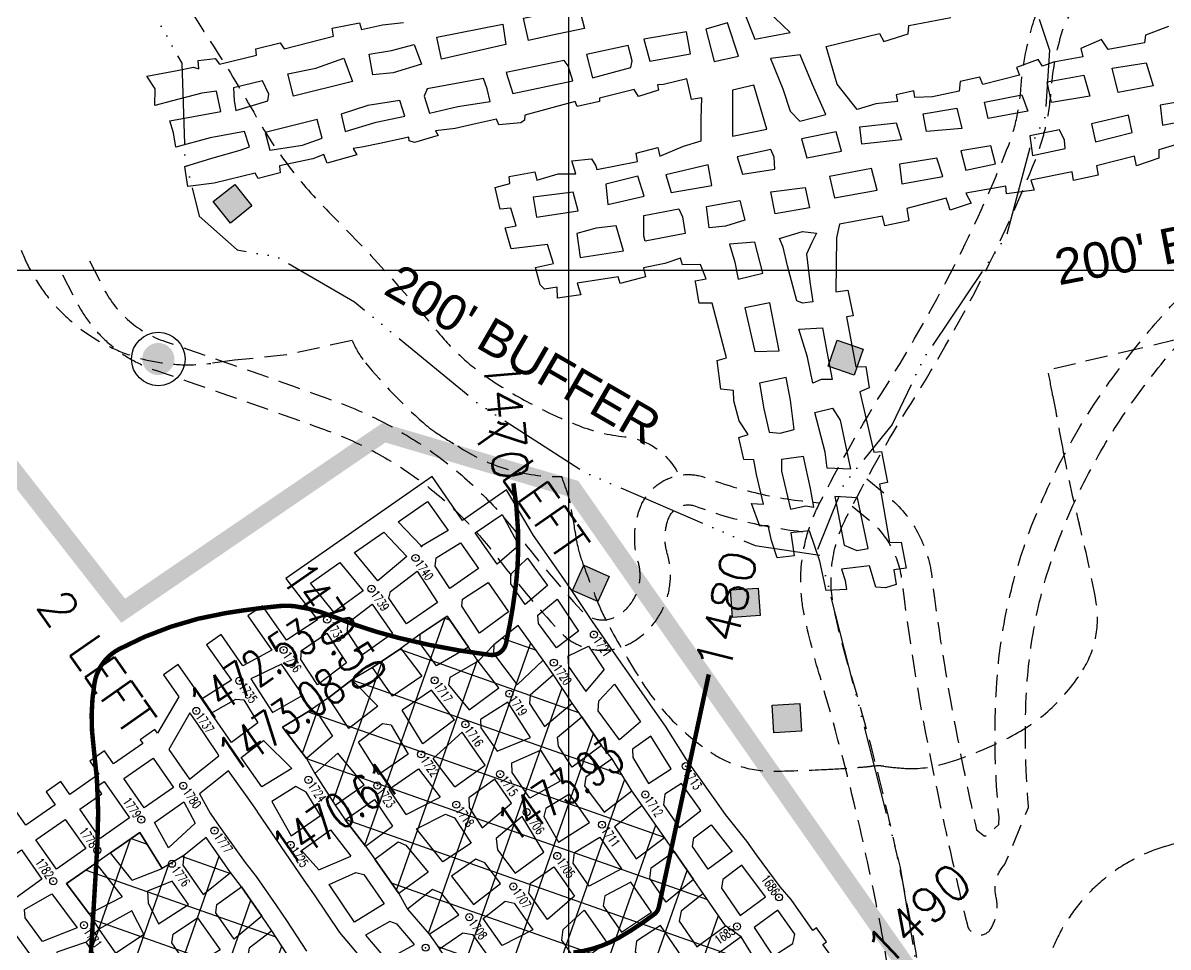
# Model space of a CAD drawing. Header units: inches. Extents: x 10131215 to 10153225, y 3476725 to 3491422.
# Drawn here: x 10143388 to 10144671, y 3483241 to 3484278 of the extents above; entities that cross this region are included whole.
import ezdxf
from ezdxf.enums import TextEntityAlignment as Align

# ---------------------------------------------------------------- set-up
doc = ezdxf.new("R2010")
doc.units = ezdxf.units.IN
doc.header["$LTSCALE"] = 100
doc.header["$MEASUREMENT"] = 0
doc.header["$PDMODE"] = 32
doc.header["$PDSIZE"] = 8
for name, pattern in [('DASHDOT', [1, 0.5, -0.25, 0, -0.25]), ('DASHED2', [0.375, 0.25, -0.125]), ('HIDDEN', [0.375, 0.25, -0.125]), ('STREAM', [1.5, 1, -0.125, 0, -0.125, 0, -0.125, 0, -0.125])]:
    doc.linetypes.add(name, pattern=pattern)
doc.layers.get('0').update_dxf_attribs({"color": 60, "linetype": 'CONTINUOUS'})
for name, color, linetype in [('BOUNDARY-MINE LIMITS', 30, 'DASHDOT'), ('BUFFER ZONE-200', 200, 'HIDDEN'), ('BUILDINGS', 7, 'CONTINUOUS'), ('DRILL HOLES', 170, 'CONTINUOUS'), ('ELEVATIONS-UPEER MASON-CONTOURS', 175, 'CONTINUOUS'), ('ELEVATIONS-UPPER MASON-SPOT', 175, 'CONTINUOUS'), ('GRID COORDINATES-VA SOUTH NAD27', 252, 'CONTINUOUS'), ('MINE WORKINGS-ADJACENT-GREGORY COAL-6690', 251, 'CONTINUOUS'), ('MINE WORKINGS-ADVANCED-SURVEYED', 7, 'CONTINUOUS'), ('MINE WORKINGS-RETREAT AREA', 4, 'CONTINUOUS'), ('PANEL AND MAINS LABELS', 4, 'CONTINUOUS'), ('ROADS', 34, 'DASHED2'), ('SPADS-LABEL', 90, 'CONTINUOUS'), ('SPADS-SYMBOL', 90, 'CONTINUOUS'), ('WATER-SURFACE', 140, 'STREAM')]:
    doc.layers.add(name, color=color, linetype=linetype)
doc.styles.add('BUFFER LABELS', font='ARIAL.TTF', dxfattribs={"height": 40})
doc.styles.add('LEV', font='SIMPLEX.shx', dxfattribs={"width": 0.7, "height": 40})
doc.styles.add('SP', font='SIMPLEX', dxfattribs={"width": 0.75, "height": 12})
doc.styles.get("Standard").update_dxf_attribs({"font": 'simplex.shx'})

# ---------------------------------------------------------------- blocks, each defined once
blk = doc.blocks.new('*X8')
at = {"color": 0}
for p, q in [((782952.7, 181108.1), (783022.7, 181369.2)), ((783022.3, 181368.9), (783027.9, 181367.4)), ((783031.3, 181015.1), (783120.6, 181348.5)), ((783088.3, 181351.2), (783127.2, 181340.8)), ((782974.4, 181330), (783180.1, 181274.9)), ((782991.7, 181060.5), (783062.5, 181324.8)), ((782913.2, 181153.9), (782956.6, 181315.8)), ((783070.4, 180967.7), (783159.6, 181300.8)), ((782923.8, 181291.8), (783234, 181208.7)), ((782875.2, 181205.4), (782890.5, 181262.5)), ((782877.8, 181252.3), (783286.2, 181142.9)), ((783108.1, 180915.3), (783198.4, 181252.4)), ((783148.1, 180871.5), (783237.3, 181204.2)), ((782880.1, 181200), (783340.1, 181076.7)), ((783109.4, 180533.9), (783276, 181155.5)), ((782928.1, 181135.3), (783402.9, 181008.1)), ((783175.3, 180586.7), (783314.9, 181107.6)), ((782643.8, 180921.1), (782690.3, 181094.8)), ((782691, 181095.3), (782709.2, 181090.5)), ((782683, 180681.2), (782790.8, 181083.4)), ((782749.7, 181079.6), (782806.2, 181064.5)), ((782643.8, 180728.1), (782735.3, 181069.5)), ((782985.4, 181068.2), (783430.2, 180949)), ((782643.3, 181056.3), (782861, 180998)), ((783242.5, 180644.1), (783353.9, 181059.8)), ((782623.5, 181038.6), (782624, 181040.5)), ((782737.2, 180690.1), (782830, 181036.6)), ((782655, 181001.5), (782919.3, 180930.6)), ((783043, 181001), (783409.8, 180902.7)), ((782804.5, 180748.4), (782868.7, 180988))]:
    blk.add_line(p, q, dxfattribs=at)
blk = doc.blocks.new('DRILL HOLE')
at = {"layer": 'DRILL HOLES', "const_width": 18}
blk.add_lwpolyline([(-9, 0, 1), (9, 0, 1)], format="xyb", close=True, dxfattribs=at)
at = {"layer": 'DRILL HOLES'}
blk.add_circle((0, 0), 30, dxfattribs=at)

msp = doc.modelspace()

# ---------------------------------------------------------------- linework, layer by layer
at = {"layer": 'BOUNDARY-MINE LIMITS', "const_width": 20}
msp.add_lwpolyline([(10140753, 3479084.4), (10139113.1, 3481748), (10135309.1, 3481748), (10135309.1, 3484078.5), (10136387.9, 3484078.5), (10136387.9, 3486601.2), (10138341.9, 3486601.2), (10138341.9, 3487699.8), (10142188.8, 3487699.8), (10142412.7, 3484892.3), (10142623.9, 3484306.7), (10142796.8, 3484074.3), (10143151.6, 3484065.3), (10143500.4, 3483618.4), (10143792.6, 3483818), (10144004.3, 3483755.4), (10144488.2, 3483062.4), (10144843, 3482463.4), (10144896.6, 3482347.2), (10144953.3, 3482314.4), (10145033.8, 3482290.6), (10145541.6, 3481817.9), (10145505.8, 3481770.2), (10145917.3, 3481350.1)], dxfattribs=at)
at = {"layer": 'BUFFER ZONE-200'}
for points in [[(10145261.8, 3484033.4), (10145231.2, 3484025.7), (10145121.9, 3484005.2), (10145081.5, 3483996.2), (10144965, 3483971), (10144842.7, 3483959.9), (10144800.5, 3483947.2), (10144679.8, 3483922.2), (10144639.9, 3483912.5), (10144567.6, 3483895.4), (10144537, 3483888.1)], [(10143756.9, 3483921.6), (10143683.6, 3483905.2), (10143625.3, 3483899.3), (10143598.6, 3483895.8)], [(10144668, 3483354.2), (10144703.6, 3483365.1), (10144748.5, 3483391.8), (10144811.4, 3483409.9), (10144857.4, 3483418.3), (10144880, 3483424.5), (10144941.1, 3483437.4), (10144959.6, 3483443.3), (10144981.4, 3483448.7)]]:
    msp.add_lwpolyline(points, dxfattribs=at)
for points in [[(10143875.4, 3483803.2, -0.019053), (10143849.8, 3483819, -0.03403), (10143836.5, 3483829.4, -0.038322), (10143772.1, 3483896.5, -0.071633), (10143756.9, 3483921.6, -0.010802)], [(10144537, 3483888.1, -0.000004), (10144542.1, 3483860.3, 0.000011), (10144553, 3483801.7, 0.016501), (10144571.8, 3483715.7, -0.016535), (10144590.6, 3483629.9, -0.185929), (10144576.1, 3483552.3, -0.133728), (10144497.2, 3483478.4, -0.047494), (10144421.1, 3483447, -0.088536), (10144377, 3483441.7, -0.019691), (10144353.1, 3483444, 0.051627), (10144344, 3483444.3, 0.003257), (10144337.4, 3483443.8, -0.001537), (10144323.4, 3483442.7, -0.008241), (10144286.4, 3483440.4, -0.005568), (10144231.6, 3483438.5, -0.154161), (10144158.9, 3483459.7, -0.104438), (10144081.8, 3483538.6, -0.015301), (10144045.8, 3483599.5, -0.031916), (10144031.3, 3483630.2, -0.006852), (10144014.7, 3483673.9, -0.02421), (10144010.8, 3483686.5, -0.031418), (10144006.9, 3483707.1, 0.020105), (10144001.4, 3483739.4, 0.026359), (10143998.8, 3483749.1, 0.01253), (10143991.8, 3483769)]]:
    msp.add_lwpolyline(points, format="xyb", dxfattribs=at)
for centre, start, end in [((10143573, 3484094.2), 200.8906, 277.3452), ((10143987.2, 3483969), 236.0059, 271.33), ((10144726.6, 3483162.9), 107.0327, 191.8132)]:
    msp.add_arc(centre, 200, start, end, dxfattribs=at)
at = {"layer": 'BUILDINGS'}
for points in [[(10143620.6, 3484053.1), (10143601.3, 3484077.3), (10143625.6, 3484096.5), (10143644.8, 3484072.3)], [(10144290.5, 3483892.8), (10144300.6, 3483922), (10144329.9, 3483911.9), (10144319.7, 3483882.6)], [(10144004.1, 3483641.3), (10144016.8, 3483669.5), (10144045.1, 3483656.8), (10144032.4, 3483628.6)], [(10144183.3, 3483610.9), (10144181.2, 3483641.8), (10144212.1, 3483643.9), (10144214.2, 3483613)], [(10144229.7, 3483481.6), (10144227.8, 3483512.5), (10144258.7, 3483514.4), (10144260.6, 3483483.5)]]:
    msp.add_lwpolyline(points, close=True, dxfattribs=at)
for points in [[(10143601.3, 3484077.3), (10143625.6, 3484096.5), (10143620.6, 3484053.1), (10143644.8, 3484072.3)], [(10144300.6, 3483922), (10144329.9, 3483911.9), (10144290.5, 3483892.8), (10144319.7, 3483882.6)], [(10144016.8, 3483669.5), (10144045.1, 3483656.8), (10144004.1, 3483641.3), (10144032.4, 3483628.6)], [(10144181.2, 3483641.8), (10144212.1, 3483643.9), (10144183.3, 3483610.9), (10144214.2, 3483613)], [(10144227.8, 3483512.5), (10144258.7, 3483514.4), (10144229.7, 3483481.6), (10144260.6, 3483483.5)]]:
    msp.add_solid(points, dxfattribs=at)
at = {"layer": 'ELEVATIONS-UPEER MASON-CONTOURS', "const_width": 5}
for points in [[(10135978.9, 3483263.2, 0), (10135880.2, 3483248.3, 0.000547)], [(10136147.8, 3483288.5, 0.000001), (10135988.5, 3483264.7, 0.000023)], [(10143457.6, 3483127.8, 0.001607), (10143471.5, 3483355.8, 0.047962), (10143467.2, 3483466.4, -0.075136), (10143468.3, 3483537.3, -0.232644), (10143495.7, 3483575.3, -0.082445), (10143615.4, 3483615.8, -0.016256), (10143675.8, 3483623.7, -0.057916), (10143693, 3483623.4, -0.062705), (10143734.9, 3483612.2, 0.034691), (10143809.1, 3483588, 0.031032), (10143911.7, 3483568.9, 0.239972), (10143925.1, 3483573.7, 0.135419), (10143929.6, 3483582.3, 0.021266), (10143939.9, 3483642.1, 0.024719), (10143943, 3483682.4, 0.048187), (10143937.7, 3483761.3)], [(10144005, 3483235.1, 0.100909), (10144056.4, 3483252, 0.033948), (10144095.7, 3483278.2, 0.178084), (10144100.7, 3483286), (10144128.7, 3483416.5), (10144156.7, 3483547)]]:
    msp.add_lwpolyline(points, format="xyb", dxfattribs=at)
at = {"layer": 'GRID COORDINATES-VA SOUTH NAD27'}
for p, q in [((10144000, 3476730), (10144000, 3490730)), ((10153220, 3484000), (10131220, 3484000))]:
    msp.add_line(p, q, dxfattribs=at)
at = {"layer": 'MINE WORKINGS-ADJACENT-GREGORY COAL-6690', "flags": 128}
for points in [[(10144011.1, 3484295.6), (10144017.3, 3484271.3), (10143979.9, 3484263.5), (10143954.7, 3484257.8), (10143949.1, 3484282.8)], [(10144197.5, 3484286.7), (10144208.5, 3484259.3), (10144247.9, 3484266.8), (10144222, 3484291.6)], [(10143925.8, 3484276), (10143929.1, 3484253.3), (10143857, 3484236.9), (10143851.9, 3484261.7)], [(10144084.1, 3484259.2), (10144090.7, 3484234.7), (10144136.4, 3484242.9), (10144131.9, 3484267.5)], [(10144153.4, 3484270.6), (10144162.9, 3484234.2), (10144190.1, 3484240.3), (10144177.6, 3484277.6)], [(10143826.5, 3484253.3), (10143834.6, 3484231.4), (10143803, 3484221.5), (10143780.2, 3484219.3), (10143776, 3484242.4), (10143801.2, 3484246.8)], [(10144019.6, 3484242.3), (10144026.3, 3484216.1), (10144069.4, 3484227.5), (10144070.7, 3484234.9), (10144066.2, 3484252.3)], [(10144225.8, 3484237.5), (10144239.8, 3484203.6), (10144247.9, 3484178.6), (10144258.8, 3484167.3), (10144287.8, 3484174.7), (10144273, 3484208.6), (10144259.3, 3484241.7)], [(10143747.7, 3484237.9), (10143757.4, 3484211.7), (10143691.3, 3484195.3), (10143685, 3484220.3), (10143716.2, 3484227)], [(10143929.7, 3484221.8), (10143937.3, 3484198.3), (10144004.4, 3484212.8), (10143999.1, 3484229.4), (10143994.6, 3484235.4)], [(10144646.9, 3484232.9), (10144654.6, 3484207.1), (10144615.7, 3484199.6), (10144608.8, 3484226.7)], [(10144576.9, 3484219.1), (10144583.7, 3484195.4), (10144540.7, 3484188.3), (10144535.8, 3484211.5)], [(10143623.9, 3484204.9), (10143624.9, 3484190.2), (10143626.7, 3484179.3), (10143662.4, 3484190.1), (10143663.5, 3484197.6), (10143656.5, 3484212.8)], [(10143841, 3484203.7), (10143837.8, 3484195.5), (10143843.9, 3484176.5), (10143875.5, 3484183.8), (10143911.8, 3484189.4), (10143908.3, 3484203.7), (10143904.1, 3484215.1)], [(10144183.3, 3484202.1), (10144183.2, 3484150.6), (10144221.8, 3484158.3), (10144207.4, 3484207.7)], [(10143744.7, 3484175.3), (10143749.1, 3484155.9), (10143784.1, 3484166.3), (10143816.2, 3484173.1), (10143810.6, 3484190.4), (10143774.5, 3484184.9)], [(10144507.6, 3484197.1), (10144514.2, 3484178.5), (10144469.8, 3484170.3), (10144465.6, 3484188.6)], [(10144662.7, 3484185.4), (10144665.2, 3484162.9), (10144707.8, 3484171.5), (10144703.4, 3484192.4)], [(10144434.6, 3484181.9), (10144440.4, 3484159.2), (10144400.7, 3484155.9), (10144397.1, 3484175.6)], [(10143659.5, 3484154.7), (10143664.7, 3484135), (10143701.5, 3484140.6), (10143723.5, 3484148.2), (10143717.8, 3484169.1)], [(10144366.7, 3484165.7), (10144372.8, 3484146.6), (10144328.2, 3484141.6), (10144325.9, 3484161.1)], [(10144585.7, 3484164.4), (10144590.2, 3484144.4), (10144631.1, 3484154.5), (10144627.1, 3484174.2)], [(10144260.7, 3484147.4), (10144266.6, 3484126.3), (10144305.5, 3484133.8), (10144299.5, 3484155.6)], [(10144516.4, 3484150.8), (10144519.5, 3484128.8), (10144556.1, 3484136.9), (10144555.3, 3484146.2), (10144549.9, 3484157.8)], [(10144439.3, 3484134.1), (10144444.8, 3484112.6), (10144477.9, 3484119.5), (10144472.9, 3484139.8)], [(10144188.6, 3484127.3), (10144194.5, 3484107.9), (10144230.7, 3484113.6), (10144230.1, 3484126.9), (10144226.3, 3484135.7)], [(10144370.5, 3484119), (10144373.1, 3484097.1), (10144419, 3484105.3), (10144412.3, 3484126)], [(10144108.5, 3484107.4), (10144114.7, 3484087.3), (10144160.3, 3484095.4), (10144156, 3484118.5)], [(10144339.2, 3484114.4), (10144292, 3484105.2), (10144297.6, 3484081.3), (10144345.4, 3484090.2)], [(10144041.2, 3484096.9), (10144043.5, 3484074.1), (10144084.2, 3484083.4), (10144077.1, 3484105.6)], [(10143959.9, 3484082.3), (10143963.6, 3484059.7), (10144010.5, 3484066.8), (10144004.6, 3484087.7)], [(10144264.9, 3484093), (10144269.5, 3484070.2), (10144231.1, 3484063.6), (10144226.3, 3484088.3)], [(10144191.5, 3484078.6), (10144197.1, 3484056.3), (10144175.5, 3484049.5), (10144157.1, 3484047.9), (10144154.3, 3484071.6)], [(10144123.1, 3484069.2), (10144127.3, 3484060), (10144130.1, 3484041.4), (10144085.5, 3484032.9), (10144084.1, 3484038.5), (10144084.1, 3484061.8)], [(10144008.8, 3484041.3), (10144012.7, 3484014.4), (10144061.2, 3484022), (10144053, 3484050.2), (10144030.4, 3484047.5)], [(10144273.5, 3483964.7), (10144261.7, 3483963.2), (10144255.4, 3483966), (10144245.1, 3484005.2), (10144240.2, 3484026.1), (10144235.8, 3484036), (10144261.8, 3484043.5), (10144277.4, 3484041.7), (10144272.4, 3484031.3), (10144266.4, 3484018.3), (10144270, 3483987.4)], [(10144180, 3484029.5), (10144186, 3484009.2), (10144189.6, 3483990.2), (10144217.2, 3483996.9), (10144208.5, 3484031.8)], [(10144225.2, 3483963.8), (10144197.2, 3483958.1), (10144208.5, 3483909.3), (10144235.6, 3483909.8)], [(10144295, 3483877.9), (10144282.5, 3483877.7), (10144273.2, 3483873.6), (10144267.3, 3483902.9), (10144257.7, 3483934.1), (10144284, 3483935.6), (10144289, 3483909)], [(10144243.6, 3483879.9), (10144213.7, 3483873.7), (10144218.5, 3483845), (10144224.4, 3483818.6), (10144236.9, 3483817.6), (10144252.6, 3483821.5), (10144248.3, 3483854.6)], [(10144315.6, 3483777.2), (10144289.5, 3483778.2), (10144287, 3483796.2), (10144275.6, 3483840.6), (10144295.5, 3483845.6), (10144303.8, 3483832.3)], [(10144262.9, 3483791.4), (10144238.2, 3483787.9), (10144238.3, 3483774.9), (10144248.4, 3483732.3), (10144265.4, 3483736.1), (10144274.4, 3483734.4), (10144270.8, 3483755.5)], [(10144298.1, 3483746.7), (10144308.4, 3483691.8), (10144322.5, 3483686.1), (10144335.4, 3483688.1), (10144328.8, 3483719.8), (10144323.5, 3483744.9)]]:
    msp.add_lwpolyline(points, close=True, dxfattribs=at)
for points in [[(10144672, 3484273.6), (10144646.2, 3484264), (10144645.2, 3484255.4), (10144604.4, 3484247.9), (10144596.9, 3484258.9), (10144573.8, 3484249), (10144576.1, 3484239.5), (10144543.1, 3484233.6), (10144530.8, 3484228.9), (10144525.8, 3484236.6), (10144501.6, 3484227.7), (10144504.9, 3484218.8), (10144463.9, 3484208.6), (10144460.6, 3484216.7), (10144438.6, 3484212), (10144437.3, 3484200.9), (10144407.3, 3484194.8), (10144387.7, 3484193.9), (10144386.4, 3484201.3), (10144366.8, 3484197), (10144368.1, 3484189.4), (10144344, 3484187), (10144323.2, 3484180.3), (10144300.6, 3484209), (10144288.4, 3484251.2), (10144348.2, 3484265.8), (10144352.9, 3484256.9), (10144380, 3484265.4), (10144381, 3484274.7), (10144428.1, 3484283.5)], [(10144679.8, 3484141), (10144661.1, 3484135.2), (10144661.1, 3484125.9), (10144636, 3484117.3), (10144633.9, 3484128.3), (10144591.2, 3484117.3), (10144593.3, 3484107), (10144565.4, 3484100.9), (10144564.1, 3484110.6), (10144517.8, 3484101.4), (10144521.4, 3484089.9), (10144490.5, 3484085.9), (10144489.8, 3484094.6), (10144444.9, 3484086.6), (10144450.9, 3484075.5), (10144427.4, 3484067.7), (10144424.7, 3484075.9), (10144422.7, 3484081.2), (10144378.6, 3484069.6), (10144381.1, 3484055.5), (10144354.2, 3484050.2), (10144351.3, 3484060.8), (10144303.2, 3484051.8), (10144299.7, 3484036.4), (10144299.3, 3483975.9), (10144312.6, 3483977.9), (10144318.4, 3483949.2), (10144311.1, 3483947.9), (10144321.6, 3483892), (10144332.8, 3483892.3), (10144336.4, 3483868.4), (10144326.2, 3483863.9), (10144341.6, 3483796.2), (10144350.2, 3483797), (10144356.9, 3483762.1), (10144348.2, 3483760.2), (10144359.3, 3483695), (10144372.3, 3483695.3), (10144377.9, 3483666.1), (10144364, 3483664.3), (10144366.6, 3483647.7), (10144354.8, 3483644.1), (10144343.8, 3483644.9), (10144336.9, 3483668.6), (10144305.6, 3483665.1), (10144309.5, 3483652.3), (10144310.9, 3483642.3), (10144288.2, 3483641.3), (10144281.3, 3483674), (10144269.6, 3483707.9), (10144248.8, 3483705.6), (10144252.5, 3483680.1), (10144233.4, 3483677.9), (10144227.1, 3483697.2), (10144223.3, 3483713.9), (10144213.9, 3483713.2), (10144204.7, 3483738.6), (10144218, 3483738.1), (10144210.3, 3483771.2), (10144207.2, 3483787.6), (10144195.9, 3483787.9), (10144190.3, 3483812.8), (10144200.9, 3483815.9), (10144190.7, 3483831.2), (10144184.7, 3483853.7), (10144184.3, 3483865.5), (10144170.4, 3483866.9), (10144166, 3483898.9), (10144176.7, 3483902.2), (10144160.7, 3483963.4), (10144145.9, 3483963.4), (10144142.3, 3483985.2), (10144141.6, 3483988.3), (10144153.7, 3483990.5), (10144147.4, 3484006.7), (10144127.3, 3484006.4), (10144125.1, 3484013.6), (10144107.6, 3484007.7), (10144083.4, 3484003.1), (10144085.9, 3483992.8), (10144057.3, 3483985.2), (10144055.3, 3483992.7), (10144009.3, 3483985.6), (10144013.5, 3483972.5), (10143987.2, 3483969), (10143986.9, 3483981.4), (10143972.5, 3483978.9), (10143967.9, 3483983.7), (10143962.6, 3484003.3), (10143982.7, 3484007.8), (10143975.9, 3484029.2), (10143935.1, 3484024.4), (10143928.4, 3484047.7), (10143941, 3484049.9), (10143935, 3484069.9), (10143922.8, 3484068.6), (10143917.3, 3484093), (10143933.9, 3484097.5), (10143933.1, 3484105.4), (10143961.8, 3484110.6), (10143964.2, 3484101.4), (10143987.9, 3484108.5), (10144007.6, 3484108.4), (10144003.4, 3484123.1), (10144025.4, 3484125.2), (10144030.2, 3484117.4), (10144031.4, 3484113.1), (10144076.9, 3484122), (10144075.5, 3484131.6), (10144099.7, 3484137.7), (10144102, 3484128.2), (10144128.3, 3484139.5), (10144148.1, 3484145.2), (10144148.2, 3484170), (10144149, 3484193.4), (10144137.5, 3484191.7), (10144132, 3484214.7), (10144106.1, 3484208.6), (10144099.4, 3484208), (10144100.3, 3484202.3), (10144078.1, 3484195.1), (10144073, 3484202.8), (10144034.2, 3484193.2), (10144034.4, 3484189.5), (10144009.2, 3484183.9), (10144007.1, 3484189.6), (10143950.5, 3484174.1), (10143950.2, 3484168.7), (10143946.2, 3484165.5), (10143921.5, 3484163.3), (10143919, 3484169.7), (10143892.1, 3484163.6), (10143872.4, 3484159), (10143850.6, 3484156.6), (10143853.3, 3484151.5), (10143826.8, 3484143.4), (10143820.9, 3484145.5), (10143820.4, 3484149.4), (10143788, 3484142.3), (10143767.8, 3484138.1), (10143758.2, 3484136.6), (10143762.4, 3484129.5), (10143729, 3484120.2), (10143725.3, 3484130), (10143713.1, 3484125), (10143675.5, 3484117.4), (10143676.2, 3484109.6), (10143651.6, 3484103), (10143648.2, 3484109.1), (10143602.5, 3484098), (10143573, 3484094.2), (10143570.5, 3484108.7), (10143569.6, 3484116.7), (10143599.8, 3484126), (10143631.7, 3484135), (10143642, 3484138.7), (10143636.5, 3484155.7), (10143597.9, 3484148.6), (10143559.4, 3484138.2), (10143557, 3484154.2), (10143552.9, 3484167.9), (10143609.9, 3484178.4), (10143604.9, 3484200.9), (10143588.5, 3484198.8), (10143555.8, 3484190.2), (10143535.9, 3484184.9), (10143536.3, 3484203.7), (10143527, 3484217.7), (10143560.8, 3484224.2), (10143579.2, 3484227.9), (10143585.3, 3484226.1), (10143584.4, 3484235.5), (10143603.5, 3484237.5), (10143608.2, 3484231.3), (10143649.9, 3484241.5), (10143649.2, 3484248.5), (10143676.4, 3484255.3), (10143681, 3484248.5), (10143736.2, 3484262.7), (10143734.7, 3484271.6), (10143765.4, 3484277.8), (10143767.5, 3484270.1), (10143791.1, 3484275.6), (10143814.7, 3484278.2)]]:
    msp.add_lwpolyline(points, dxfattribs=at)
at = {"layer": 'MINE WORKINGS-ADVANCED-SURVEYED', "flags": 128}
for points in [[(10143960.2, 3483702.9), (10143930.1, 3483754), (10143880.9, 3483719.7), (10143846.6, 3483768.9), (10143682.6, 3483654.5), (10143718.3, 3483608.1)], [(10143894.8, 3483705.9), (10143925.2, 3483726.2), (10143943.8, 3483691.4)], [(10143785.9, 3483652), (10143759.6, 3483683.8), (10143792.4, 3483706.7), (10143818.4, 3483679.4)], [(10143943.8, 3483691.4), (10143919.4, 3483670.6), (10143894.8, 3483705.9)], [(10144026.3, 3483606.4), (10144002.5, 3483642.2), (10143991.6, 3483657.8), (10143969.9, 3483688.9), (10143960.2, 3483702.9)], [(10143818.4, 3483679.4), (10143785.9, 3483652)], [(10143736.4, 3483617), (10143710.4, 3483649.5), (10143743.2, 3483672.4), (10143769.4, 3483640.7)], [(10143769.4, 3483640.7), (10143736.4, 3483617)], [(10143683.5, 3483585.5), (10143656.5, 3483624.1), (10143640.1, 3483612.7), (10143667, 3483574.1)], [(10143718.3, 3483608.1), (10143683.5, 3483585.5)], [(10144056, 3483563.7), (10144026.3, 3483606.4)], [(10143634.7, 3483556.8), (10143610.2, 3483591.8), (10143593.8, 3483580.3), (10143621.7, 3483540.4)], [(10143667, 3483574.1), (10143634.7, 3483556.8)], [(10143998.7, 3483567.5), (10144021.9, 3483578.8), (10144039.6, 3483552.3)], [(10143998.7, 3483567.5), (10143999.4, 3483555.9), (10144018.8, 3483528), (10144039.6, 3483552.3)], [(10144309.4, 3483209.6), (10144284.4, 3483244.3), (10144288.5, 3483247.2), (10144277.6, 3483262.8), (10144273.5, 3483259.9), (10144249.1, 3483294.5), (10144236.7, 3483309), (10144210.2, 3483344.6), (10144199.2, 3483360.1), (10144175.6, 3483389.9), (10144164, 3483406.2), (10144142.6, 3483436.4), (10144131, 3483452.7), (10144108.1, 3483489.1), (10144096.7, 3483505.5), (10144067.5, 3483547.3), (10144056, 3483563.7)], [(10143588.9, 3483519.5), (10143561.9, 3483558.1), (10143545.5, 3483546.7), (10143562.7, 3483522), (10143538.9, 3483481), (10143536, 3483485.1), (10143519.6, 3483473.7), (10143522.5, 3483469.6), (10143489.7, 3483446.7), (10143479.5, 3483461.3), (10143463.1, 3483449.8), (10143473.3, 3483435.3), (10143440.5, 3483412.4), (10143430.4, 3483426.8), (10143414, 3483415.3), (10143424.1, 3483400.9), (10143391.3, 3483378), (10143370.4, 3483407.9)], [(10143621.7, 3483540.4), (10143588.9, 3483519.5)], [(10143871.9, 3483496), (10143846, 3483529.5), (10143813.1, 3483507.1)], [(10143575.3, 3483504), (10143551.5, 3483462.9), (10143574.8, 3483429.6), (10143607.8, 3483455.8)], [(10143607.8, 3483455.8), (10143605.6, 3483459.2), (10143583.4, 3483492.4), (10143575.3, 3483504)], [(10143871.9, 3483496), (10143836.3, 3483469.1), (10143813.1, 3483507.1)], [(10143800.7, 3483490), (10143790.9, 3483491.7), (10143764, 3483470.9)], [(10143800.7, 3483490), (10143819.9, 3483457.6), (10143787.1, 3483434.7), (10143764, 3483470.9)], [(10143872.1, 3483420.8), (10143847.8, 3483452.7), (10143880.3, 3483482.3)], [(10143872.1, 3483420.8), (10143906, 3483445.4), (10143880.3, 3483482.3)], [(10143715.2, 3483436.1), (10143737.9, 3483400.4), (10143770.7, 3483423.3), (10143740.9, 3483458.6)], [(10143740.9, 3483458.6), (10143715.2, 3483436.1)], [(10143778.9, 3483215.5), (10143755.7, 3483243.2), (10143743.2, 3483257.6), (10143714.8, 3483300), (10143703.4, 3483316.4), (10143650.8, 3483393.1), (10143650.8, 3483393.2), (10143639.3, 3483409.6), (10143618.6, 3483438.9), (10143586, 3483413), (10143597.8, 3483391.5)], [(10143817.7, 3483390.1), (10143798.6, 3483418.3), (10143831.4, 3483441.2), (10143855.7, 3483409.3)], [(10143705.7, 3483414.8), (10143693.9, 3483421.2), (10143667.2, 3483404.6)], [(10143667.2, 3483404.6), (10143688.7, 3483366.1), (10143721.5, 3483389), (10143705.7, 3483414.8)], [(10143817.7, 3483390.1), (10143855.7, 3483409.3)], [(10143551.3, 3483352.6), (10143535.5, 3483381.1), (10143568.3, 3483404), (10143581.3, 3483380.2)], [(10143772.1, 3483354.6), (10143749.3, 3483384), (10143782.1, 3483406.9), (10143802.4, 3483377)], [(10143597.8, 3483391.5), (10143602.9, 3483384.2)], [(10143602.9, 3483384.2), (10143614.4, 3483367.8), (10143637.3, 3483336.2), (10143649.5, 3483320.3), (10143672.2, 3483287.4), (10143683.5, 3483270.9), (10143706, 3483236.6)], [(10143510.6, 3483316.4), (10143486.3, 3483346.8), (10143519.1, 3483369.6), (10143544.3, 3483329.4)], [(10143551.3, 3483352.6), (10143581.3, 3483380.2)], [(10143719.8, 3483327.9), (10143700.1, 3483349.7), (10143732.9, 3483372.6), (10143755.7, 3483343.2)], [(10143772.1, 3483354.6), (10143802.4, 3483377)], [(10143719.8, 3483327.9), (10143755.7, 3483343.2)], [(10143462.3, 3483278.5), (10143437, 3483312.4), (10143469.8, 3483335.3), (10143499.4, 3483297.5)], [(10143510.6, 3483316.4), (10143544.3, 3483329.4)], [(10143390, 3483283.5), (10143420.6, 3483301), (10143448.8, 3483262.9)], [(10143462.3, 3483278.5), (10143499.4, 3483297.5)], [(10143361.2, 3483214.8), (10143338.6, 3483243.8), (10143321.5, 3483268.3), (10143354.2, 3483291.3), (10143371.4, 3483266.6), (10143395.5, 3483233.6)], [(10143448.8, 3483262.9), (10143410.2, 3483247.6), (10143390.5, 3483274), (10143390, 3483283.5)]]:
    msp.add_lwpolyline(points, dxfattribs=at)
for points in [[(10143834.8, 3483690.7), (10143808.8, 3483718.2), (10143841.6, 3483741.1), (10143864.5, 3483708.3)], [(10143878.4, 3483694.4), (10143898.5, 3483665.7), (10143866.4, 3483643.3), (10143850.2, 3483668.5), (10143851.2, 3483677.7)], [(10143976.1, 3483646.9), (10143950.9, 3483625.5), (10143934.9, 3483648.5), (10143934.7, 3483659.3), (10143953.5, 3483677.5)], [(10143818, 3483603.7), (10143798.1, 3483632.5), (10143800.2, 3483640.1), (10143829.8, 3483662.9), (10143852.8, 3483627.8)], [(10143899.7, 3483593.4), (10143880.1, 3483623.5), (10143880.8, 3483631.3), (10143909.3, 3483650.1), (10143932.2, 3483617.3)], [(10143768.8, 3483568.9), (10143751.9, 3483594.9), (10143752.2, 3483604.9), (10143779.6, 3483625.9), (10143802.3, 3483592.9)], [(10143986, 3483577), (10143965.8, 3483604.2), (10143965.3, 3483613.6), (10143986.9, 3483631.3), (10144010.7, 3483595.5)], [(10143851.7, 3483556.5), (10143833.3, 3483581.5), (10143833.1, 3483592.3), (10143863.6, 3483612.2), (10143887.5, 3483577.6)], [(10143942.1, 3483535.5), (10143971.3, 3483563.1), (10143943.1, 3483601.8), (10143916, 3483580.3), (10143915.6, 3483570.3)], [(10143718.2, 3483535.3), (10143699.7, 3483563.8), (10143700.1, 3483573.8), (10143728.6, 3483593.3), (10143750.7, 3483559.9)], [(10143802.2, 3483522.7), (10143779.9, 3483554.7), (10143811.5, 3483576.2), (10143835.2, 3483545.2)], [(10143888.3, 3483507.4), (10143921.4, 3483531.9), (10143898.3, 3483562), (10143866.6, 3483543.7), (10143865.1, 3483535.4)], [(10143667.7, 3483504.2), (10143701.7, 3483523.9), (10143677.9, 3483558.5), (10143643.6, 3483542.2)], [(10143753.2, 3483486.5), (10143730.7, 3483520.8), (10143756.6, 3483540.9), (10143785.8, 3483511.3)], [(10144003.5, 3483514.9), (10143982.7, 3483546.7), (10143956.6, 3483523.7), (10143955.7, 3483514.5), (10143972.8, 3483488.6)], [(10144056.5, 3483473.7), (10144032.8, 3483506), (10144033.5, 3483517.4), (10144051.1, 3483535.9), (10144080.3, 3483494)], [(10143622, 3483470.7), (10143599, 3483503.4), (10143626.6, 3483519.4), (10143635.8, 3483518.5), (10143651.3, 3483492.7)], [(10143957, 3483476.3), (10143931.5, 3483515.8), (10143900.8, 3483496.6), (10143901.3, 3483487.2), (10143919.6, 3483460.9)], [(10143706, 3483452.9), (10143679.1, 3483487.8), (10143709.3, 3483506), (10143718.2, 3483503.7), (10143735, 3483477.6)], [(10144003.7, 3483443.1), (10143988.3, 3483466.6), (10143987.2, 3483476.8), (10144014.4, 3483499.3), (10144036.6, 3483467.3)], [(10143655.7, 3483421), (10143632.7, 3483453.7), (10143657.8, 3483472.9), (10143689.6, 3483441.4)], [(10144089.3, 3483424.7), (10144114.7, 3483441.1), (10144091.7, 3483477.6), (10144071.1, 3483463.2), (10144071.5, 3483453.8)], [(10143956.2, 3483408.4), (10143936.2, 3483437.1), (10143935.9, 3483448), (10143968.2, 3483462.1), (10143990.2, 3483427.5)], [(10144039.6, 3483392.4), (10144070.6, 3483416.6), (10144048.3, 3483452.2), (10144019, 3483431.9), (10144017.3, 3483422.1)], [(10143474.8, 3483363.2), (10143451.9, 3483396), (10143476.5, 3483413.1), (10143470.8, 3483421.3), (10143479, 3483427.1), (10143507.6, 3483386.1)], [(10143902.8, 3483375.1), (10143935.8, 3483402.7), (10143916.8, 3483429.6), (10143887.9, 3483408.6), (10143888.1, 3483397.8)], [(10144147.7, 3483394.6), (10144126.3, 3483424.8), (10144107.3, 3483412.8), (10144105.8, 3483400.9), (10144123.5, 3483375.4)], [(10143988.2, 3483359.1), (10144023.2, 3483381.1), (10144000.6, 3483412.8), (10143974.2, 3483396.6), (10143971.9, 3483387.7)], [(10144107, 3483364), (10144082, 3483400.2), (10144051, 3483376), (10144075.5, 3483340.3)], [(10143858.5, 3483336.8), (10143829.1, 3483373.7), (10143861.7, 3483390.3), (10143871.7, 3483386.3), (10143890.4, 3483357.9)], [(10143939.6, 3483324), (10143971.8, 3483347.6), (10143947.5, 3483387.7), (10143918.6, 3483362.9), (10143919.9, 3483350.5)], [(10144156, 3483328.5), (10144138.3, 3483354), (10144140.1, 3483363.8), (10144159.3, 3483378.3), (10144182.9, 3483348.5)], [(10143620.8, 3483324.8), (10143593.5, 3483364.3), (10143568.4, 3483343.8), (10143567.2, 3483333.2), (10143590.1, 3483300.4)], [(10143809.3, 3483301.3), (10143782.4, 3483339.8), (10143808.6, 3483359.4), (10143817.3, 3483355.7), (10143842.1, 3483325.4)], [(10144022.7, 3483309.6), (10144004.8, 3483335.3), (10144006.2, 3483347.3), (10144034.5, 3483364.6), (10144059, 3483328.9)], [(10143386.3, 3483350.2), (10143409.2, 3483317.4), (10143376.7, 3483293.7), (10143353.5, 3483327.3)], [(10144109, 3483291.7), (10144090.8, 3483318), (10144092.3, 3483330), (10144117.9, 3483348.4), (10144139.5, 3483317.2)], [(10143893.1, 3483289), (10143923.2, 3483312.5), (10143905.8, 3483335.7), (10143895.8, 3483339.7), (10143868.5, 3483320.7)], [(10143975.9, 3483272.1), (10143955.1, 3483301.9), (10143957.1, 3483313), (10143983.2, 3483331.2), (10144006.3, 3483298.2)], [(10144220.4, 3483297.5), (10144193.9, 3483333), (10144172.5, 3483316.9), (10144170.8, 3483307.2), (10144192, 3483276.5)], [(10143759.6, 3483269.1), (10143731.2, 3483311.5), (10143761.1, 3483325), (10143770, 3483322.6), (10143792.9, 3483289.8)], [(10143573.7, 3483288.9), (10143555.4, 3483315.2), (10143527.8, 3483304), (10143528.3, 3483290.9), (10143539.9, 3483267.3)], [(10143624.9, 3483250.3), (10143604.4, 3483279.8), (10143605.3, 3483289), (10143633, 3483308.9), (10143655.7, 3483276)], [(10143843.5, 3483255.7), (10143876.7, 3483277.6), (10143857.3, 3483301.9), (10143847.2, 3483305.8), (10143819.1, 3483283.7)], [(10144092.5, 3483280.3), (10144069.2, 3483314.1), (10144040.2, 3483298.6), (10144038.2, 3483287.5), (10144058.8, 3483257.9)], [(10143925.1, 3483243.1), (10143903.9, 3483273.5), (10143928.4, 3483292.9), (10143938.7, 3483290.4), (10143959.5, 3483260.6)], [(10144175.6, 3483265.1), (10144150.4, 3483301.5), (10144125.7, 3483281.4), (10144123.7, 3483270.2), (10144143.5, 3483241.4)], [(10143523.5, 3483255.9), (10143510.2, 3483281.9), (10143473, 3483261.5), (10143491.9, 3483234.5)], [(10144010.3, 3483223), (10143992, 3483249.2), (10143993.4, 3483261.1), (10144017.2, 3483282.6), (10144042.4, 3483246.5)], [(10144228.9, 3483231.2), (10144250.8, 3483245.3), (10144253.3, 3483255.6), (10144234.1, 3483282.8), (10144207.6, 3483263.1)], [(10143574.8, 3483217.3), (10143554.8, 3483246), (10143556.6, 3483255.7), (10143583.9, 3483274.2), (10143609.1, 3483238)], [(10143795.4, 3483226.8), (10143827.1, 3483244.2), (10143807.5, 3483267.1), (10143799.4, 3483270), (10143772.1, 3483254.6)], [(10143689.6, 3483225.2), (10143667.1, 3483259.5), (10143641.7, 3483240.1), (10143640.2, 3483231.7), (10143661.6, 3483202.7)], [(10143877.9, 3483206.5), (10143855, 3483239.3), (10143881, 3483257.4), (10143892.1, 3483255.4), (10143908.7, 3483231.7)], [(10144127, 3483230.1), (10144102.7, 3483265.5), (10144075.6, 3483247.8), (10144074.2, 3483235.8), (10144092.5, 3483209.6)], [(10143476.7, 3483221.4), (10143458.9, 3483246.8), (10143426, 3483235.4), (10143425.1, 3483226.3), (10143448, 3483193.5)], [(10144177.2, 3483195.2), (10144206.7, 3483215.8), (10144209.9, 3483225.3), (10144192.9, 3483252.8), (10144157.4, 3483226.8)]]:
    msp.add_lwpolyline(points, close=True, dxfattribs=at)
at = {"layer": 'MINE WORKINGS-ADVANCED-SURVEYED', "linetype": 'Continuous', "flags": 128}
for points in [[(10143524, 3483397.5), (10143501.1, 3483430.3), (10143533.9, 3483453.2), (10143556.8, 3483420.4)], [(10143425.6, 3483328.8), (10143402.7, 3483361.6), (10143435.5, 3483384.5), (10143458.4, 3483351.7)]]:
    msp.add_lwpolyline(points, close=True, dxfattribs=at)
at = {"layer": 'MINE WORKINGS-ADVANCED-SURVEYED'}
msp.add_circle((10143834.8, 3483690.7), 0.687, dxfattribs=at)
at = {"layer": 'MINE WORKINGS-RETREAT AREA'}
for points in [[(10144209.9, 3483225.3), (10144192.9, 3483252.8), (10144175.6, 3483265.1), (10144150.4, 3483301.5), (10144139.5, 3483317.2), (10144117.9, 3483348.4), (10144107, 3483364), (10144082, 3483400.2), (10144070.6, 3483416.6), (10144048.3, 3483452.2), (10144036.6, 3483467.3), (10144014.4, 3483499.3), (10144003.5, 3483514.9), (10143982.7, 3483546.7), (10143971.3, 3483563.1), (10143943.1, 3483601.8), (10143916, 3483580.3), (10143898.3, 3483562), (10143887.5, 3483577.6), (10143863.6, 3483612.2), (10143833.1, 3483592.3), (10143811.5, 3483576.2), (10143779.9, 3483554.7), (10143756.6, 3483540.9), (10143730.7, 3483520.8), (10143709.3, 3483506), (10143679.1, 3483487.8), (10143706, 3483452.9), (10143715.2, 3483436.1), (10143737.9, 3483400.4), (10143749.3, 3483384), (10143772.1, 3483354.6), (10143782.4, 3483339.8), (10143809.3, 3483301.3), (10143819.1, 3483283.7), (10143843.5, 3483255.7), (10143855, 3483239.3)], [(10143689.6, 3483225.2), (10143667.1, 3483259.5), (10143655.7, 3483276), (10143633, 3483308.9), (10143620.8, 3483324.8), (10143593.5, 3483364.3), (10143568.4, 3483343.8), (10143544.3, 3483329.4), (10143519.1, 3483369.6), (10143486.3, 3483346.8), (10143469.8, 3483335.3), (10143437, 3483312.4), (10143462.3, 3483278.5), (10143473, 3483261.5), (10143458.9, 3483246.8), (10143426, 3483235.4)]]:
    msp.add_lwpolyline(points, dxfattribs=at)
at = {"layer": 'ROADS', "flags": 128}
for points in [[(10143117.9, 3484951.8, 0.100938), (10143127.5, 3484773.1, 0.139084), (10143204, 3484642.9, 0.094021), (10143235, 3484622.8, -0.032123), (10143309.2, 3484586.6, 0.014591), (10143351.3, 3484564.2, -0.101535), (10143444.5, 3484491.7, -0.044482), (10143514.6, 3484393.2, 0.010732), (10143602.3, 3484250.4, -0.014476), (10143649.5, 3484172.4, 0.068412), (10143731.1, 3484065.2, -0.025166), (10143852.3, 3483931.8, 0.072692), (10143910.4, 3483878.8, 0.055124), (10144011, 3483826, 0.068176), (10144062.5, 3483813.5, -0.248968), (10144121.3, 3483774.2, -50.168799)], [(10143977.8, 3480529.3, -0.01938), (10144061.3, 3480644.4, 0.112576), (10144109.1, 3480745.4, 0.031592), (10144127.5, 3480863.2, 0.010664), (10144138.7, 3481021.5, 0.032134), (10144136.1, 3481198.3, -0.00118), (10144121.4, 3481389.1, 0.003975), (10144108.5, 3481545.3, -0.00222), (10144082.8, 3481844.7, -0.025496), (10144079.1, 3481964.2, -0.00748), (10144082.6, 3482061.3, -0.071266), (10144099.2, 3482146.6, -0.000055), (10144144.6, 3482277, -0.0265), (10144223.9, 3482471.3, 0.010741), (10144286.2, 3482610.9, 0.058434), (10144348.6, 3482827, 0.027627), (10144362.3, 3482950.9, 0.015033), (10144365.8, 3483098.4, 0.045892), (10144349.8, 3483262.5, 0.00967), (10144324.5, 3483382.1, 0.015859), (10144281.4, 3483544.6, -0.021935), (10144263.7, 3483614.4, -0.169851), (10144280.2, 3483737.5, -0.022947), (10144354.6, 3483869, 0.023935), (10144436.8, 3484014.9, 0.021997), (10144491.3, 3484136.6, 0.076428), (10144506.5, 3484203.2, -0.053126), (10144519.2, 3484273.8, -0.18413), (10144579.9, 3484353.9, -0.021288), (10144687.2, 3484414.6, 0.004528), (10144779.2, 3484462.7, 0.004815), (10144928.3, 3484544.3, 0.089013), (10144975, 3484582.6, 0.013643), (10145025.4, 3484645.2, 0.136953), (10145054.7, 3484719, -0.015077), (10145078.5, 3484891.7, -0.015077)], [(10144006.2, 3480510.6, -0.019348), (10144088, 3480623.4, 0.112576), (10144142.3, 3480738, 0.031592), (10144161.4, 3480860, 0.010664), (10144172.7, 3481019.8, 0.032134), (10144170, 3481200.9, -0.00118), (10144155.3, 3481391.6, 0.003975), (10144142.4, 3481548.3, -0.00222), (10144116.6, 3481847.4, -0.025496), (10144113.1, 3481963.5, -0.00748), (10144116.5, 3482059.6, -0.071266), (10144131.3, 3482135.4, -0.000055), (10144176.6, 3482265.8, -0.0265), (10144254.7, 3482456.7, 0.010741), (10144317.5, 3482597.7, 0.058434), (10144382.2, 3482821.4, 0.027627), (10144396.2, 3482949, 0.015033), (10144399.8, 3483098.6, 0.045892), (10144383.1, 3483268.9, 0.00967), (10144357.6, 3483389.7, 0.015859), (10144313.9, 3483554.3, -0.021935), (10144297, 3483621.2, -0.169851), (10144310.5, 3483722.1, -0.022947), (10144383.4, 3483850.9, 0.023935), (10144467.1, 3483999.7, 0.021997), (10144522.8, 3484124.1, 0.076428), (10144540.3, 3484200.7, -0.053126), (10144551.8, 3484264.2, -0.18413), (10144597.8, 3484325, -0.021288), (10144702.6, 3484384.3, 0.004528), (10144795.2, 3484432.8, 0.004815), (10144944.9, 3484514.6, 0.089013), (10145000.8, 3484560.6, 0.013643), (10145052.4, 3484624.6, 0.136953), (10145088.5, 3484715.3, -0.015077), (10145112, 3484886.1, 1.566469)], [(10143462.7, 3484010.6), (10143479, 3483979.1, 0.193809), (10143547.5, 3483920.3, -0.00527), (10143737.5, 3483853.6, -0.143183), (10143943.7, 3483702.6, 0.022332), (10144014.4, 3483618.4, 0.353511), (10144053.8, 3483612.5, 0.344166), (10144077.6, 3483673.1, -0.165489), (10144080.1, 3483734.5, -0.4107), (10144153.6, 3483767.5, 0.071112), (10144281.3, 3483739.6, 0.047056)], [(10144333.7, 3483766.5), (10144357.8, 3483746.5, -0.191052), (10144406.6, 3483657, 0.018635), (10144437.8, 3483463.3, 0.004802), (10144456.7, 3483372.9), (10144465.3, 3483366.2), (10144468.2, 3483366.1), (10144468.2, 3483366.1), (10144469.7, 3483367.5), (10144475.8, 3483371.6), (10144477.4, 3483374.5), (10144481.9, 3483378.7), (10144482.3, 3483387.5), (10144481.2, 3483395.5, 0.004725), (10144481.2, 3483396.4, -0.036455), (10144479.1, 3483531.8, -0.075123), (10144515.7, 3483706, -0.066526), (10144605.6, 3483874.6, -0.04352), (10144714.1, 3484000.8, -0.664519), (10144794.9, 3483966.7, -0.147), (10144762.2, 3483858.2, 0.206108), (10144738.6, 3483727.5, 0.105299), (10144790.5, 3483616.3, 0.105299)], [(10143432.5, 3483994.9), (10143448.8, 3483963.5, 0.193809), (10143536.6, 3483888.1, -0.00527), (10143726, 3483821.6, -0.143183), (10143916.7, 3483681.9, 0.022332), (10143989.4, 3483595.4, 0.353511), (10144071, 3483583.2, 0.344166), (10144110.2, 3483682.7, -0.165489), (10144111.8, 3483722.2, -0.4107), (10144141.7, 3483735.7, 0.065539), (10144267.8, 3483706.6, 0.06404)], [(10144425.9, 3483355.1, 0.004733), (10144446.5, 3483265.8, 0.671122), (10144472.8, 3483261.8, 0.192175), (10144478.6, 3483298.2, -0.250513), (10144488.6, 3483334.1), (10144515.1, 3483397.9, 0.004725), (10144515, 3483399.3, -0.036455), (10144513, 3483529.9, -0.075123), (10144547.5, 3483694.1, -0.066526), (10144633.2, 3483854.7, -0.04352), (10144737.9, 3483976.5, -0.664519), (10144760.9, 3483966.7, -0.147), (10144733.8, 3483877, 0.206108), (10144705.4, 3483719.8, 0.105299), (10144763.4, 3483595.8, 1.10206)], [(10144317.5, 3483735.8), (10144336.1, 3483720.4, -0.191052), (10144372.9, 3483652.9, 0.018635), (10144404.5, 3483456.7, 0.004802), (10144423.5, 3483365.7, 0.671122)]]:
    msp.add_lwpolyline(points, format="xyb", dxfattribs=at)
at = {"layer": 'SPADS-SYMBOL'}
for p in [(10143828.1, 3483677.6), (10143778.7, 3483643.1), (10143729, 3483608.4), (10144028, 3483591.7), (10143680.2, 3483574.4), (10143983.1, 3483560.2), (10143630.7, 3483539.8), (10143849.5, 3483540.4), (10143933.3, 3483525.4), (10143582.4, 3483506.1), (10143884, 3483491), (10143834.4, 3483457.4), (10144131, 3483444.1), (10143922.9, 3483435.2), (10143567.8, 3483422.2), (10143708.1, 3483428.8), (10143785.3, 3483422.5), (10144085.6, 3483412.4), (10143873.7, 3483401), (10143952.6, 3483392.6), (10143520.7, 3483384.2), (10144037.1, 3483378.5), (10143602.8, 3483371.9), (10143688.1, 3483355.8), (10143471.5, 3483349.7), (10143986.9, 3483343.5), (10143555.2, 3483334.7), (10143422.1, 3483315.2), (10143937.7, 3483309.2), (10144235.4, 3483297.1), (10143456.5, 3483265.8), (10143888.4, 3483274.8), (10144188.4, 3483264.3), (10143839.4, 3483240.6)]:
    msp.add_point(p, dxfattribs=at)
at = {"layer": 'WATER-SURFACE', "flags": 128}
for points in [[(10142546.9, 3485974.4), (10142588.7, 3485921.7), (10142690.7, 3485870.2), (10142757.8, 3485821), (10142794.9, 3485773.6), (10142861.1, 3485709.3), (10142897.3, 3485646.9), (10142962.2, 3485562.7), (10142983.7, 3485506.3), (10142997.8, 3485410.2), (10143057.2, 3485236.1), (10143060, 3485200.9), (10143159, 3484939.1), (10143168.1, 3484843.4), (10143215.6, 3484640), (10143237.5, 3484588.5), (10143260.6, 3484557), (10143319.2, 3484533.3), (10143396.6, 3484488.4), (10143439, 3484445.7), (10143480.5, 3484388), (10143566, 3484232.4), (10143569.5, 3484126.9), (10143585.5, 3484060.8), (10143628.2, 3484023), (10143672.8, 3484015.3), (10143759.8, 3483964.8), (10143898, 3483850.9), (10144018.4, 3483773.3), (10144208.6, 3483691.4), (10144281.1, 3483680.8)], [(10143963.5, 3485801.2), (10143997.8, 3485789), (10144053.7, 3485720.4), (10144089, 3485643.1), (10144130.1, 3485580.4), (10144196.6, 3485441), (10144226, 3485348.9), (10144280, 3485250.4), (10144321.9, 3485117.5), (10144348.7, 3485065.7), (10144412.2, 3484796.2), (10144488.1, 3484566), (10144496.9, 3484465.2), (10144516.9, 3484383.8), (10144521.6, 3484298.3), (10144538.5, 3484247.1), (10144533.8, 3484172.3), (10144516.7, 3484138.3), (10144490.6, 3484039.7), (10144396.8, 3483900.2), (10144362.3, 3483827.1), (10144308, 3483760.3), (10144278.5, 3483687)], [(10143932.9, 3480501.4), (10143942.7, 3480525.8), (10143952.7, 3480525.2), (10144006.9, 3480592), (10144057.4, 3480679.1), (10144093.8, 3480782.1), (10144103.1, 3480851.6), (10144127.2, 3481160.8), (10144114.7, 3481281.9), (10144082.8, 3481414.1), (10144082.7, 3481494.3), (10144115.7, 3481622.5), (10144103.8, 3481753.6), (10144120.1, 3482098.3), (10144128.5, 3482152.9), (10144160.5, 3482266.2), (10144229.4, 3482407.2), (10144277.6, 3482539.5), (10144359.2, 3482724.9), (10144389.6, 3482893.4), (10144400.1, 3483063.1), (10144389.7, 3483219.1), (10144371.6, 3483330.5), (10144282.8, 3483676.7)]]:
    msp.add_lwpolyline(points, dxfattribs=at)

# ---------------------------------------------------------------- block references
at = {"layer": 'DRILL HOLES', "xscale": 1.000028516851045, "yscale": 1.000028516851045, "zscale": 1.000028516851045}
msp.add_blockref('DRILL HOLE', (10143539.8, 3483900.7), dxfattribs=at)
at = {"layer": 'MINE WORKINGS-RETREAT AREA', "xscale": 1.000028516851045, "yscale": 1.000028516851045, "zscale": 1.000028516851045, "rotation": 355.6010874874682}
msp.add_blockref('*X8', (9349211.4, 3362830.1), dxfattribs=at)

# ---------------------------------------------------------------- texts
at = {"layer": 'BUFFER ZONE-200', "style": 'BUFFER LABELS'}
for rotation, p in [(63.6726, (10143412.7, 3484436.1)), (10.9284, (10144713.5, 3484035.4)), (329.9349, (10143948.9, 3483906))]:
    msp.add_text("200' BUFFER", height=40.001, rotation=rotation, dxfattribs=at).set_placement(p, align=Align.MIDDLE)
at = {"layer": 'ELEVATIONS-UPEER MASON-CONTOURS'}
msp.add_text('1470', height=40, rotation=274.9495, dxfattribs=at).set_placement((10143915.6, 3483763.2), align=Align.RIGHT)
for s, rotation, p in [('1480', 75.9866, (10144179, 3483546.7)), ('1490', 43.3024, (10144355.6, 3483216.2))]:
    msp.add_text(s, height=40, rotation=rotation, dxfattribs=at).set_placement(p)
at = {"layer": 'ELEVATIONS-UPPER MASON-SPOT', "style": 'LEV', "width": 0.7}
for s, rotation, p in [('1470.50', 304.5118, (10143737.8, 3483601)), ('1472.53', 34.257, (10143645.3, 3483551.5)), ('1473.08', 34.5118, (10143677.5, 3483496.1)), ('1473.93', 34.5118, (10143990.5, 3483417.8)), ('1470.61', 34.5118, (10143738.1, 3483391.1))]:
    msp.add_text(s, height=40, rotation=rotation, dxfattribs=at).set_placement(p, align=Align.MIDDLE)
at = {"layer": 'PANEL AND MAINS LABELS'}
for s, p in [('1 LEFT', (10143955.9, 3483757)), ('2 LEFT', (10143470.3, 3483560.6))]:
    msp.add_text(s, height=40, rotation=304.8733, dxfattribs=at).set_placement(p, align=Align.MIDDLE)
at = {"layer": 'SPADS-LABEL', "style": 'SP', "width": 0.7}
for s, rotation, p in [('1740', 304.9068, (10143837.8, 3483664.1)), ('1739', 304.9068, (10143788.4, 3483629.6)), ('1738', 304.9068, (10143738.7, 3483595)), ('1721', 304.9068, (10144037.7, 3483578.2)), ('1736', 304.9068, (10143689.9, 3483560.9)), ('1720', 304.9068, (10143992.8, 3483546.7)), ('1735', 304.9068, (10143640.4, 3483526.3)), ('1717', 304.9068, (10143859.2, 3483527)), ('1719', 304.9068, (10143943, 3483512)), ('1737', 304.9068, (10143592.1, 3483492.7)), ('1716', 304.9068, (10143893.7, 3483477.5)), ('1722', 304.9068, (10143844.1, 3483443.9)), ('1713', 304.9068, (10144138.7, 3483429.2)), ('1724', 304.9068, (10143717.8, 3483415.3)), ('1715', 304.9068, (10143932.6, 3483421.8)), ('1779', 304.9068, (10143510.5, 3483397.6)), ('1780', 304.9068, (10143577.7, 3483408.2)), ('1723', 304.9068, (10143795, 3483409)), ('1712', 304.9068, (10144095.3, 3483399)), ('1718', 304.9068, (10143883.4, 3483387.5)), ('1706', 304.9068, (10143962.3, 3483379.1)), ('1778', 304.9068, (10143461.7, 3483364.1)), ('1711', 304.9068, (10144046.8, 3483365.1)), ('1777', 304.9068, (10143612.7, 3483357.9)), ('1725', 304.9068, (10143697.8, 3483342.3)), ('1782', 304.9068, (10143412.3, 3483329.5)), ('1776', 304.9068, (10143565.1, 3483320.7)), ('1705', 304.9068, (10143996.6, 3483330.1)), ('1686', 304.9068, (10144225.9, 3483310.7)), ('1707', 304.9068, (10143947.4, 3483295.8)), ('1708', 304.9068, (10143898.1, 3483261.3)), ('1781', 304.9068, (10143466.4, 3483251.8)), ('1685', 34.9068, (10144174.8, 3483254.7))]:
    msp.add_text(s, height=10, rotation=rotation, dxfattribs=at).set_placement(p, align=Align.MIDDLE)

doc.saveas('drawing.dxf')
